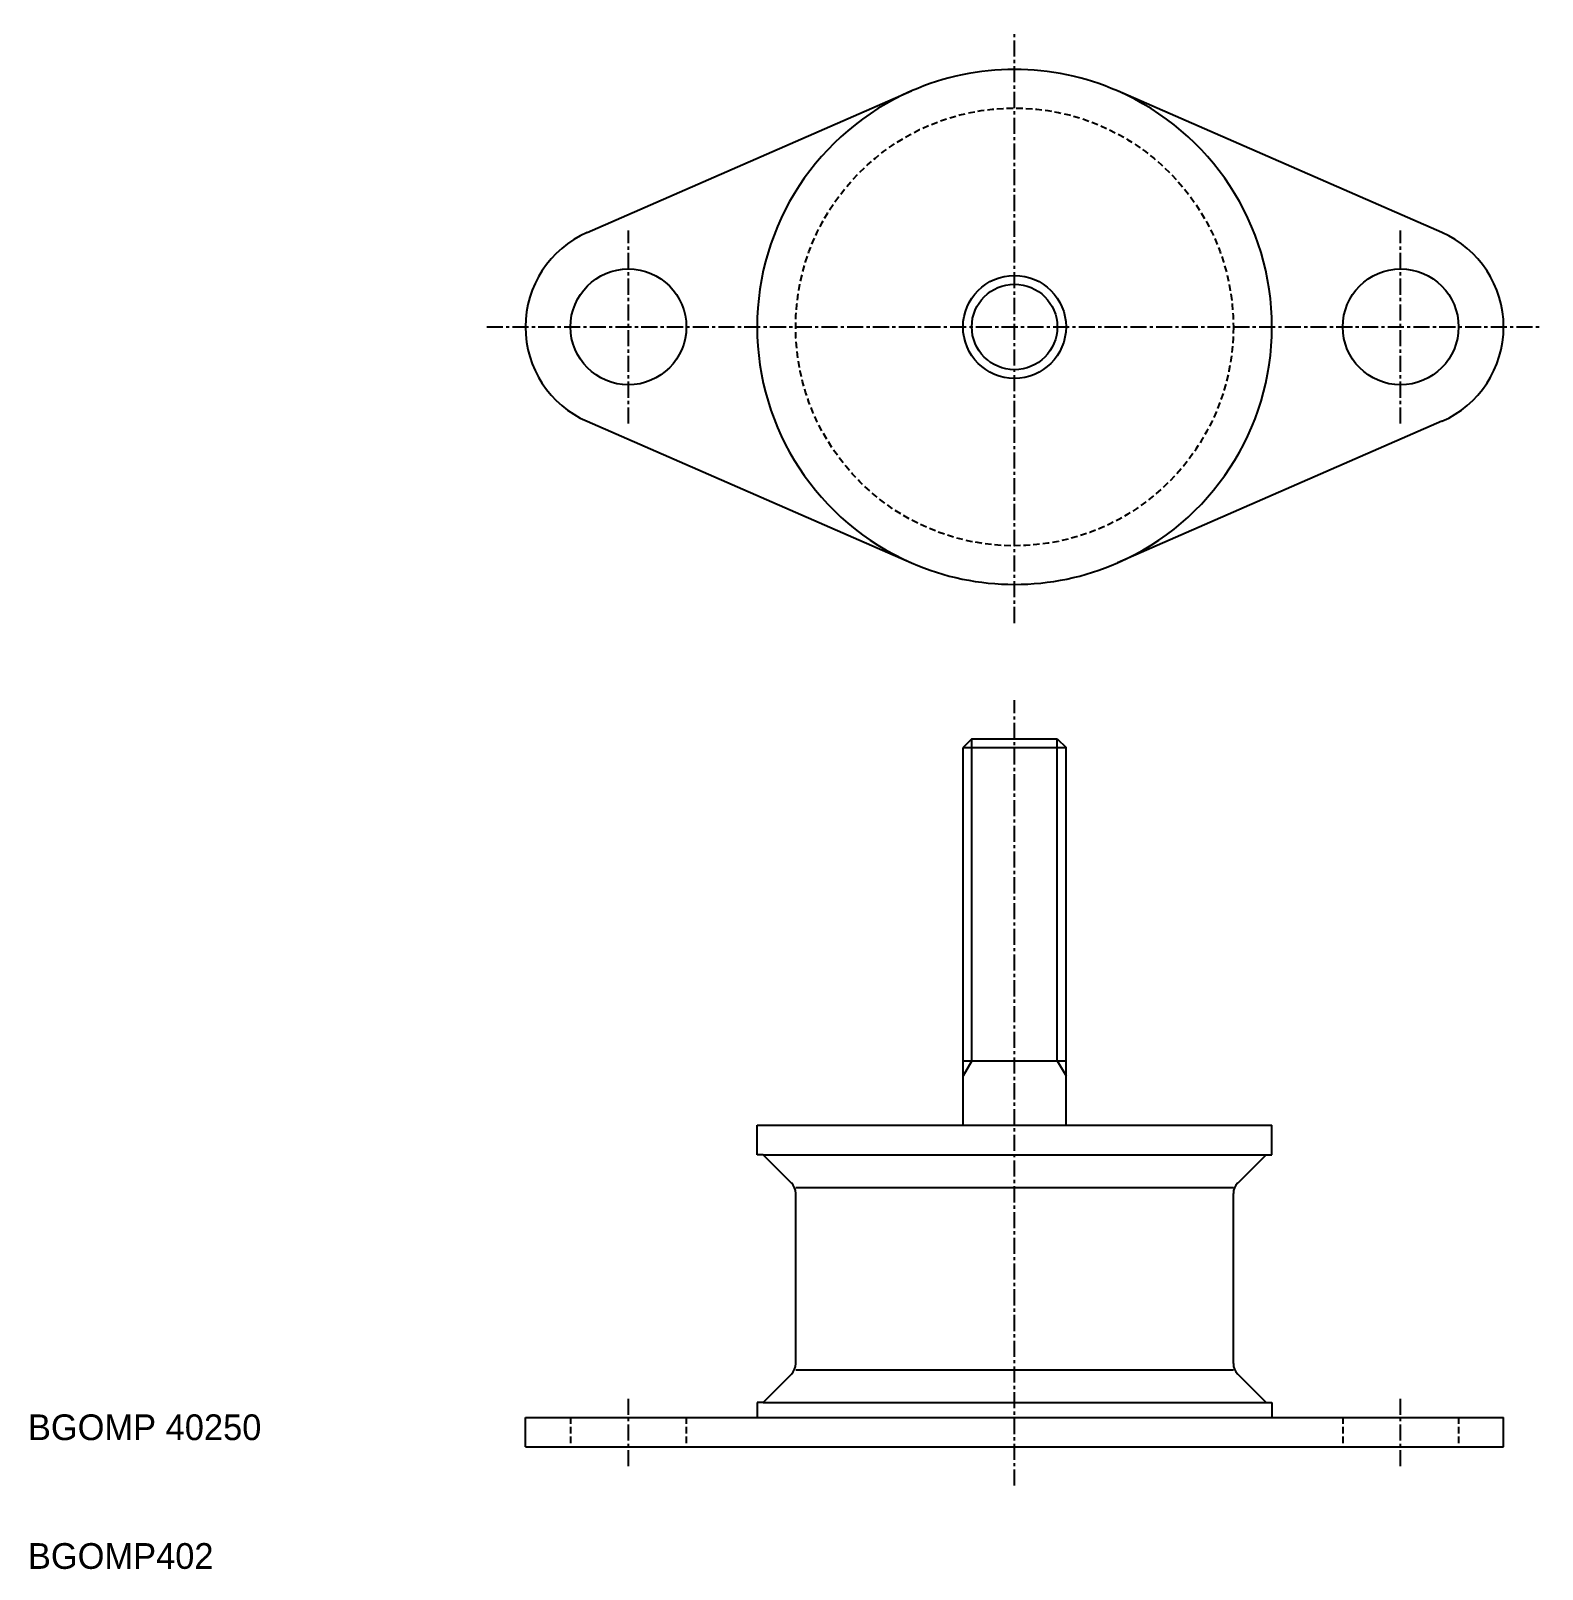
# Model space of a CAD drawing. Extents: x 10 to 128, y 10 to 129.
import ezdxf

# ---------------------------------------------------------------- set-up
doc = ezdxf.new("R2010")
doc.units = 0
doc.linetypes.add('CENTER', pattern=[2, 1.25, -0.25, 0.25, -0.25])
doc.linetypes.add('DASHED', pattern=[0.75, 0.5, -0.25])
doc.layers.get('0').update_dxf_attribs({"linetype": 'CONTINUOUS'})
doc.layers.add('CENTER', color=1, linetype='CENTER')

msp = doc.modelspace()

# ---------------------------------------------------------------- linework, layer by layer
at = {"color": 7, "linetype": 'CONTINUOUS'}
for p, q in [((53.45, 113.81), (78.65, 124.81)), ((119.85, 113.81), (94.65, 124.81)), ((53.45, 99.14), (78.65, 88.14)), ((119.85, 99.14), (94.65, 88.14)), ((83.33, 74.47), (82.65, 73.8)), ((83.33, 74.47), (89.97, 74.47)), ((89.97, 74.47), (90.65, 73.8)), ((82.65, 44.47), (82.65, 73.8)), ((82.65, 73.8), (90.65, 73.8)), ((90.65, 44.47), (90.65, 73.8)), ((82.65, 49.47), (90.65, 49.47)), ((66.65, 42.17), (66.65, 44.47)), ((66.65, 44.47), (106.65, 44.47)), ((106.65, 42.17), (106.65, 44.47)), ((67.11, 42.17), (66.65, 42.17)), ((67.11, 42.17), (106.19, 42.17)), ((67.11, 42.17), (69.31, 39.97)), ((106.19, 42.17), (103.99, 39.97)), ((106.19, 42.17), (106.65, 42.17)), ((69.65, 39.63), (103.65, 39.63)), ((69.65, 25.94), (69.65, 39.16)), ((103.65, 25.94), (103.65, 39.16)), ((67.11, 22.92), (69.31, 25.13)), ((69.65, 25.46), (103.65, 25.46)), ((106.19, 22.92), (103.99, 25.13)), ((66.65, 22.92), (66.65, 21.77)), ((67.11, 22.92), (66.65, 22.92)), ((67.11, 22.92), (106.19, 22.92)), ((106.19, 22.92), (106.65, 22.92)), ((106.65, 22.92), (106.65, 21.77)), ((48.65, 21.77), (124.65, 21.77)), ((48.65, 19.47), (48.65, 21.77)), ((124.65, 19.47), (124.65, 21.77)), ((48.65, 19.47), (124.65, 19.47))]:
    msp.add_line(p, q, dxfattribs=at)
at = {"color": 3, "linetype": 'CONTINUOUS'}
for p, q in [((83.33, 49.47), (83.33, 74.47)), ((89.97, 49.47), (89.97, 74.47)), ((83.33, 49.47), (82.65, 48.3)), ((89.97, 49.47), (90.65, 48.3))]:
    msp.add_line(p, q, dxfattribs=at)
at = {"color": 3, "linetype": 'DASHED'}
for p, q in [((52.15, 21.77), (52.15, 19.47)), ((61.15, 21.77), (61.15, 19.47)), ((112.15, 21.77), (112.15, 19.47)), ((121.15, 21.77), (121.15, 19.47))]:
    msp.add_line(p, q, dxfattribs=at)
msp.add_circle((86.65, 106.47), 17, dxfattribs=at)
at = {"color": 7, "linetype": 'CONTINUOUS'}
for centre, radius in [((56.65, 106.47), 4.5), ((86.65, 106.47), 4), ((116.65, 106.47), 4.5)]:
    msp.add_circle(centre, radius, dxfattribs=at)
at = {"color": 3, "linetype": 'CONTINUOUS'}
msp.add_circle((86.65, 106.47), 3.32, dxfattribs=at)
at = {"color": 7, "linetype": 'CONTINUOUS'}
for centre, radius, start, end in [((86.65, 106.47), 20, 66.4218, 113.5782), ((86.65, 106.47), 20, 113.5782, 246.4218), ((86.65, 106.47), 20, 293.5782, 66.4218), ((56.65, 106.47), 8, 113.5782, 246.4218), ((116.65, 106.47), 8, 293.5782, 66.4218), ((86.65, 106.47), 20, 246.4218, 293.5782), ((68.5, 39.16), 1.15, 0, 45), ((104.8, 39.16), 1.15, 135, 180), ((68.5, 25.94), 1.15, 315, 0), ((104.8, 25.94), 1.15, 180, 225)]:
    msp.add_arc(centre, radius, start, end, dxfattribs=at)
at = {"layer": 'CENTER', "color": 1, "linetype": 'CENTER'}
for p, q in [((86.65, 83.47), (86.65, 129.47)), ((56.65, 98.97), (56.65, 113.97)), ((116.65, 98.97), (116.65, 113.97)), ((45.65, 106.47), (127.65, 106.47)), ((86.65, 16.47), (86.65, 77.47)), ((56.65, 17.97), (56.65, 23.27)), ((116.65, 17.97), (116.65, 23.27))]:
    msp.add_line(p, q, dxfattribs=at)

# ---------------------------------------------------------------- texts
at = {"color": 7, "linetype": 'CONTINUOUS'}
for s, p in [('BGOMP 40250', (10, 20)), ('BGOMP402', (10, 10))]:
    msp.add_text(s, height=2, dxfattribs=at).set_placement(p)

doc.saveas('drawing.dxf')
